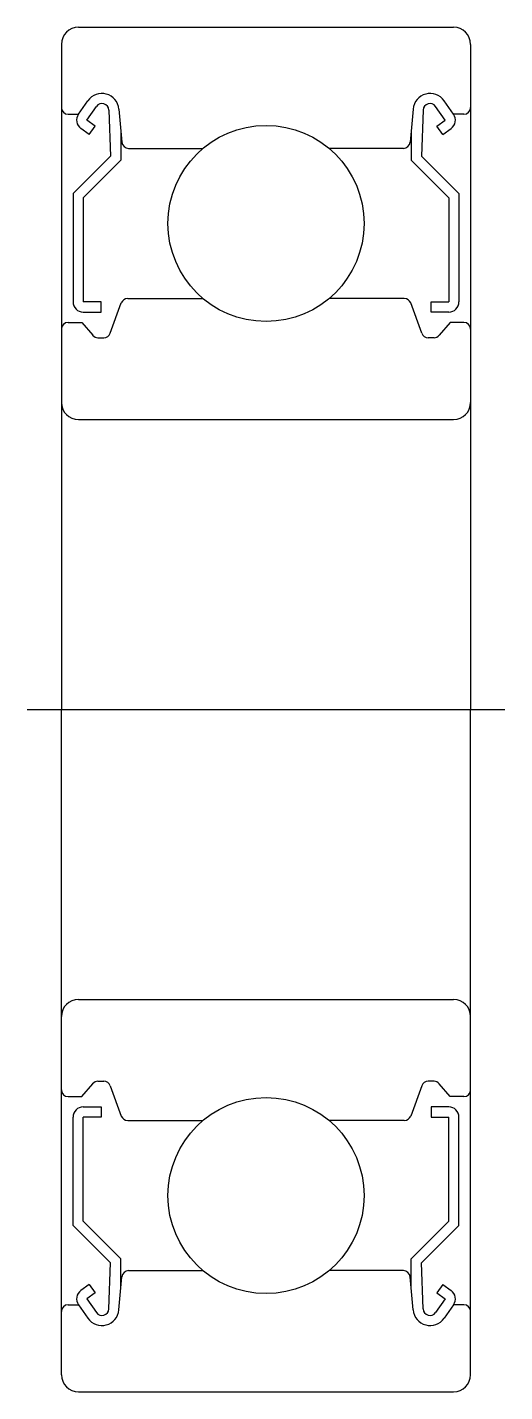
# Model space of a CAD drawing. Extents: x 94.4 to 181.7, y 59.8 to 132.8.
# Drawn here: x 167.69 to 181.69, y 92.8 to 132.8 of the extents above; entities outside this region: 2.
import ezdxf
from ezdxf.enums import TextEntityAlignment as Align

# ---------------------------------------------------------------- set-up
doc = ezdxf.new("R2010")
doc.units = 0
doc.linetypes.add('CENTER', pattern=[50.8, 31.75, -6.35, 6.35, -6.35])
doc.layers.get('0').update_dxf_attribs({"linetype": 'CONTINUOUS'})
doc.layers.add('CENTER', color=1, linetype='CENTER')
doc.styles.get("Standard").update_dxf_attribs({"font": 'txt.shx'})

msp = doc.modelspace()

# ---------------------------------------------------------------- linework, layer by layer
at = {"color": 7, "linetype": 'CONTINUOUS'}
for p, q in [((169.188, 132.796), (180.188, 132.796)), ((168.688, 132.296), (168.688, 112.796)), ((180.688, 132.296), (180.688, 112.796)), ((169.187, 130.246), (169.466, 130.643)), ((169.434, 130.074), (169.716, 130.476)), ((170.373, 130.4), (170.46, 129.429)), ((179.002, 130.4), (178.915, 129.429)), ((179.941, 130.074), (179.659, 130.476)), ((180.188, 130.246), (179.909, 130.643)), ((168.888, 130.246), (169.188, 130.246)), ((169.679, 129.901), (169.434, 130.074)), ((170.079, 130.369), (170.129, 129.02)), ((179.296, 130.369), (179.246, 129.02)), ((179.696, 129.901), (179.941, 130.074)), ((180.488, 130.246), (180.187, 130.246)), ((169.507, 129.656), (169.261, 129.828)), ((169.507, 129.656), (169.679, 129.901)), ((170.43, 129.767), (170.43, 128.896)), ((178.946, 129.767), (178.946, 128.896)), ((179.868, 129.656), (179.696, 129.901)), ((179.868, 129.656), (180.114, 129.828)), ((170.659, 129.246), (172.837, 129.246)), ((178.716, 129.246), (176.538, 129.246)), ((170.129, 129.02), (169.03, 127.92)), ((170.43, 128.896), (169.33, 127.796)), ((178.946, 128.896), (180.046, 127.796)), ((179.246, 129.02), (180.346, 127.92)), ((169.03, 127.92), (169.03, 124.746)), ((169.33, 127.796), (169.33, 124.746)), ((180.046, 127.796), (180.046, 124.746)), ((180.346, 127.92), (180.346, 124.746)), ((170.633, 124.846), (172.837, 124.846)), ((178.742, 124.846), (176.538, 124.846)), ((169.85, 124.746), (169.33, 124.746)), ((169.33, 124.446), (169.85, 124.446)), ((169.85, 124.446), (169.85, 124.746)), ((170.121, 123.828), (170.445, 124.715)), ((179.254, 123.828), (178.93, 124.715)), ((179.526, 124.446), (179.526, 124.746)), ((179.526, 124.746), (180.046, 124.746)), ((180.046, 124.446), (179.526, 124.446)), ((168.888, 124.146), (169.287, 124.146)), ((169.287, 124.146), (169.605, 123.768)), ((180.088, 124.146), (179.77, 123.768)), ((180.488, 124.146), (180.088, 124.146)), ((169.758, 123.696), (169.933, 123.696)), ((179.617, 123.696), (179.442, 123.696)), ((169.188, 121.296), (180.188, 121.296)), ((168.688, 93.296), (168.688, 112.796)), ((180.688, 93.296), (180.688, 112.796)), ((169.188, 104.296), (180.188, 104.296)), ((169.287, 101.446), (169.605, 101.825)), ((169.758, 101.896), (169.933, 101.896)), ((170.121, 101.765), (170.445, 100.878)), ((179.254, 101.765), (178.93, 100.878)), ((179.617, 101.896), (179.442, 101.896)), ((180.088, 101.446), (179.77, 101.825)), ((168.888, 101.446), (169.287, 101.446)), ((180.488, 101.446), (180.088, 101.446)), ((169.03, 97.672), (169.03, 100.846)), ((169.33, 101.146), (169.85, 101.146)), ((169.33, 97.796), (169.33, 100.846)), ((169.85, 100.846), (169.33, 100.846)), ((169.85, 101.146), (169.85, 100.846)), ((180.046, 101.146), (179.526, 101.146)), ((179.526, 101.146), (179.526, 100.846)), ((179.526, 100.846), (180.046, 100.846)), ((180.046, 97.796), (180.046, 100.846)), ((180.346, 97.672), (180.346, 100.846)), ((170.633, 100.746), (172.837, 100.746)), ((178.742, 100.746), (176.538, 100.746)), ((170.129, 96.572), (169.03, 97.672)), ((170.43, 96.696), (169.33, 97.796)), ((178.946, 96.696), (180.046, 97.796)), ((179.246, 96.572), (180.346, 97.672)), ((170.079, 95.224), (170.129, 96.572)), ((170.43, 95.825), (170.43, 96.696)), ((178.946, 95.825), (178.946, 96.696)), ((179.296, 95.224), (179.246, 96.572)), ((170.373, 95.192), (170.46, 96.164)), ((170.659, 96.346), (172.837, 96.346)), ((178.716, 96.346), (176.538, 96.346)), ((179.002, 95.192), (178.915, 96.164)), ((169.507, 95.936), (169.261, 95.765)), ((169.679, 95.691), (169.434, 95.518)), ((169.507, 95.936), (169.679, 95.691)), ((179.868, 95.936), (179.696, 95.691)), ((179.696, 95.691), (179.941, 95.518)), ((179.868, 95.936), (180.114, 95.765)), ((168.888, 95.346), (169.188, 95.346)), ((169.187, 95.347), (169.466, 94.949)), ((169.434, 95.518), (169.716, 95.116)), ((179.941, 95.518), (179.659, 95.116)), ((180.188, 95.347), (179.909, 94.949)), ((180.488, 95.346), (180.187, 95.346)), ((169.188, 92.796), (180.188, 92.796))]:
    msp.add_line(p, q, dxfattribs=at)
for centre in [(174.688, 127.046), (174.688, 98.546)]:
    msp.add_circle(centre, 2.875, dxfattribs=at)
for centre, radius, start, end in [((169.188, 132.296), 0.5, 90, 180), ((180.188, 132.296), 0.5, 360, 90), ((169.875, 130.356), 0.5, 5.0652, 144.9367), ((179.5, 130.356), 0.5, 35.0633, 174.9348), ((168.888, 130.446), 0.2, 180, 270), ((169.879, 130.362), 0.2, 2.1311, 144.9356), ((179.496, 130.362), 0.2, 35.0644, 177.8689), ((180.488, 130.446), 0.2, 270, 0), ((169.433, 130.074), 0.3, 144.9367, 235.0393), ((179.942, 130.074), 0.3, 304.9607, 35.0633), ((170.659, 129.446), 0.2, 185.0652, 270), ((178.716, 129.446), 0.2, 270, 354.9348), ((170.633, 124.646), 0.2, 90, 159.9702), ((178.742, 124.646), 0.2, 20.0298, 90), ((169.33, 124.746), 0.3, 180, 270), ((180.046, 124.746), 0.3, 270, 0), ((168.888, 123.946), 0.2, 90, 180), ((180.488, 123.946), 0.2, 0, 90), ((169.758, 123.896), 0.2, 219.9992, 270), ((169.933, 123.896), 0.2, 270, 339.9702), ((179.442, 123.896), 0.2, 200.0298, 270), ((179.617, 123.896), 0.2, 270, 320.0008), ((169.188, 121.796), 0.5, 180, 270), ((180.188, 121.796), 0.5, 270, 360), ((169.188, 103.796), 0.5, 90, 180), ((180.188, 103.796), 0.5, 0, 90), ((168.888, 101.646), 0.2, 180, 270), ((169.758, 101.696), 0.2, 90, 140.0008), ((169.933, 101.696), 0.2, 20.0298, 90), ((179.442, 101.696), 0.2, 90, 159.9702), ((179.617, 101.696), 0.2, 39.9992, 90), ((180.488, 101.646), 0.2, 270, 0), ((169.33, 100.846), 0.3, 90, 180), ((170.633, 100.946), 0.2, 200.0298, 270), ((178.742, 100.946), 0.2, 270, 339.9702), ((180.046, 100.846), 0.3, 0, 90), ((170.659, 96.146), 0.2, 90, 174.9348), ((178.716, 96.146), 0.2, 5.0652, 90), ((169.433, 95.519), 0.3, 124.9607, 215.0633), ((179.942, 95.519), 0.3, 324.9367, 55.0393), ((168.888, 95.146), 0.2, 90, 180), ((169.879, 95.231), 0.2, 215.0644, 357.8689), ((179.496, 95.231), 0.2, 182.1311, 324.9356), ((180.488, 95.146), 0.2, 0, 90), ((169.875, 95.237), 0.5, 215.0633, 354.9348), ((179.5, 95.237), 0.5, 185.0652, 324.9367), ((169.188, 93.296), 0.5, 180, 270), ((180.188, 93.296), 0.5, 270, 0)]:
    msp.add_arc(centre, radius, start, end, dxfattribs=at)
at = {"layer": 'CENTER', "color": 1, "linetype": 'CENTER'}
msp.add_line((167.688, 112.796), (181.688, 112.796), dxfattribs=at)

# ---------------------------------------------------------------- texts
at = {"color": 7, "linetype": 'CONTINUOUS'}
for s, p in [('SBC6203ZZ', (102.297, 68.628)), ('SBC6203', (100.245, 59.235))]:
    msp.add_text(s, height=2, dxfattribs=at).set_placement(p, align=Align.BOTTOM_CENTER)

doc.saveas('drawing.dxf')
